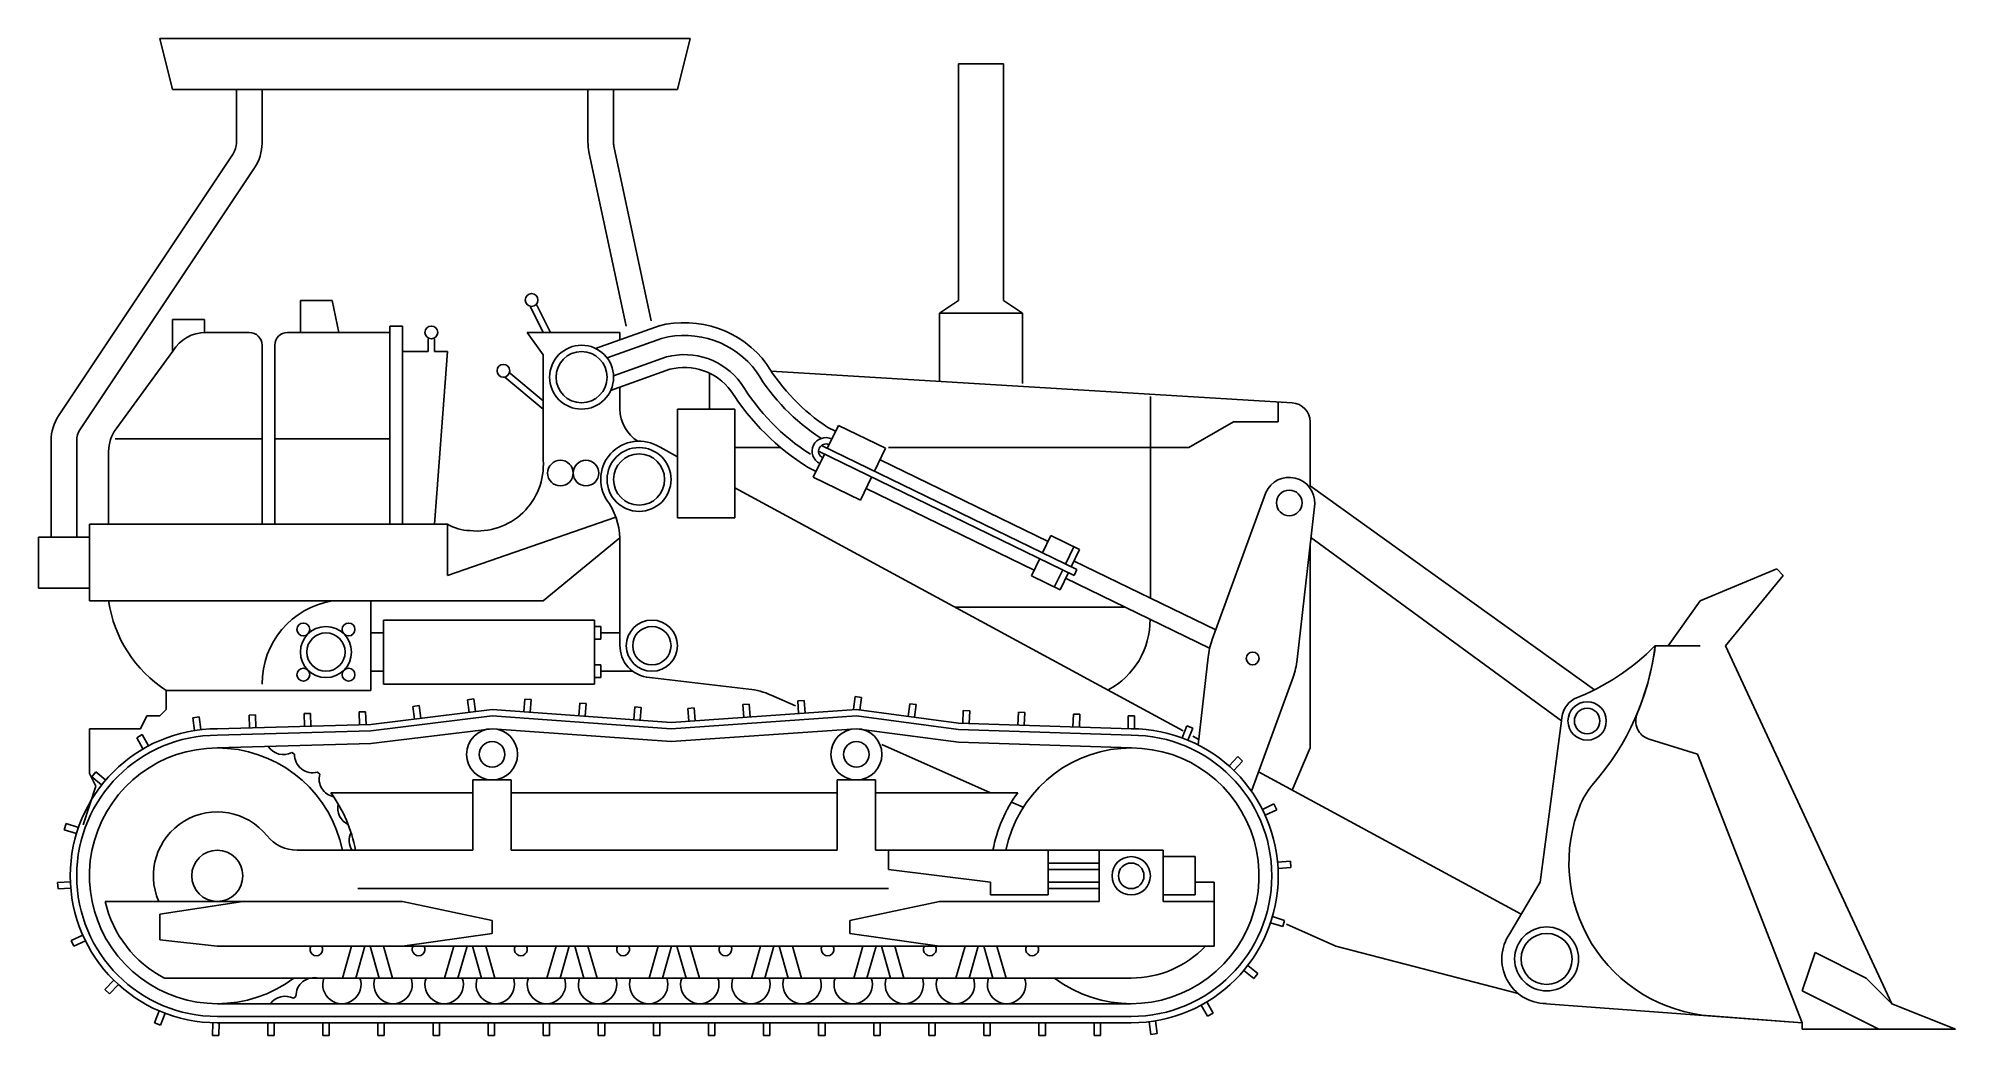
# Model space of a CAD drawing. Header units: millimetres. Extents: x -3278.04 to -3272.04, y 1760.27 to 1763.39.
import ezdxf

# ---------------------------------------------------------------- set-up
doc = ezdxf.new("R2010")
doc.units = ezdxf.units.MM
doc.header["$LTSCALE"] = 10
doc.layers.add('Veículos', color=2, linetype='Continuous')

msp = doc.modelspace()

# ---------------------------------------------------------------- linework, layer by layer
at = {"layer": 'Veículos'}
for p, q in [((-3277.6157, 1763.2349), (-3277.6557, 1763.3949)), ((-3277.6557, 1763.3949), (-3275.9957, 1763.3949)), ((-3276.0357, 1763.2349), (-3275.9957, 1763.3949)), ((-3275.1557, 1763.3149), (-3275.0157, 1763.3149)), ((-3275.1557, 1762.5749), (-3275.1557, 1763.3149)), ((-3275.0157, 1763.3149), (-3275.0157, 1762.5749)), ((-3277.6157, 1763.2349), (-3276.0357, 1763.2349)), ((-3277.4157, 1763.0673), (-3277.4157, 1763.2349)), ((-3277.3357, 1763.0673), (-3277.3357, 1763.2349)), ((-3276.3157, 1763.2349), (-3276.3157, 1763.0698)), ((-3276.2357, 1763.2349), (-3276.2357, 1763.0698)), ((-3276.3126, 1763.0404), (-3276.1957, 1762.4949)), ((-3276.2343, 1763.0572), (-3276.1174, 1762.5117)), ((-3277.9722, 1762.2144), (-3277.4257, 1763.034)), ((-3277.9056, 1762.1701), (-3277.3592, 1762.9897)), ((-3277.2157, 1762.5749), (-3277.1157, 1762.5749)), ((-3277.2157, 1762.4749), (-3277.2157, 1762.5749)), ((-3277.1157, 1762.5749), (-3277.0957, 1762.4749)), ((-3276.4333, 1762.4749), (-3276.4778, 1762.5639)), ((-3275.2157, 1762.5349), (-3275.1557, 1762.5749)), ((-3275.0157, 1762.5749), (-3274.9557, 1762.5349)), ((-3277.6157, 1762.5149), (-3277.5157, 1762.5149)), ((-3277.6157, 1762.4149), (-3277.6157, 1762.5149)), ((-3277.5157, 1762.5149), (-3277.5157, 1762.4749)), ((-3276.4557, 1762.4749), (-3276.4957, 1762.5549)), ((-3274.9557, 1762.5349), (-3275.2157, 1762.5349)), ((-3275.2157, 1762.322), (-3275.2157, 1762.5349)), ((-3274.9557, 1762.5349), (-3274.9557, 1762.3149)), ((-3277.5117, 1762.4749), (-3277.3757, 1762.4749)), ((-3277.2557, 1762.4749), (-3276.9357, 1762.4749)), ((-3276.9357, 1762.4949), (-3276.8957, 1762.4949)), ((-3276.9357, 1761.8749), (-3276.9357, 1762.4949)), ((-3276.8957, 1762.4949), (-3276.8957, 1761.8749)), ((-3276.8157, 1762.4149), (-3276.8157, 1762.4549)), ((-3276.7957, 1762.4549), (-3276.7957, 1762.4149)), ((-3276.5057, 1762.4749), (-3276.4557, 1762.4049)), ((-3276.2157, 1762.4749), (-3276.5057, 1762.4749)), ((-3276.0902, 1762.4971), (-3276.292, 1762.4249)), ((-3276.0855, 1762.4563), (-3276.2559, 1762.3953)), ((-3276.2157, 1762.4749), (-3276.2157, 1762.4522)), ((-3277.7926, 1762.1732), (-3277.6146, 1762.4167)), ((-3277.3357, 1761.8749), (-3277.3357, 1762.4349)), ((-3277.2957, 1761.8749), (-3277.2957, 1762.4349)), ((-3276.8957, 1762.4149), (-3276.8157, 1762.4149)), ((-3276.7557, 1762.4149), (-3276.7957, 1761.8749)), ((-3276.7957, 1762.4149), (-3276.7557, 1762.4149)), ((-3276.4557, 1762.0749), (-3276.4557, 1762.4049)), ((-3276.0702, 1762.3982), (-3276.2357, 1762.3389)), ((-3276.4557, 1762.2349), (-3276.5757, 1762.3349)), ((-3276.4557, 1762.261), (-3276.5629, 1762.3503)), ((-3276.06, 1762.3595), (-3276.2448, 1762.2932)), ((-3275.9357, 1762.2349), (-3275.9357, 1762.3449)), ((-3274.112, 1762.2547), (-3275.7425, 1762.3541)), ((-3276.2157, 1762.3037), (-3276.2157, 1762.2349)), ((-3274.5557, 1762.2749), (-3274.5557, 1761.6436)), ((-3276.0357, 1761.8949), (-3276.0357, 1762.2349)), ((-3276.0357, 1762.2349), (-3275.8557, 1762.2349)), ((-3275.8557, 1762.2349), (-3275.8557, 1761.8949)), ((-3274.1557, 1762.2549), (-3274.1557, 1762.1949)), ((-3277.7957, 1762.1416), (-3277.3357, 1762.1416)), ((-3277.2957, 1762.1416), (-3276.9357, 1762.1416)), ((-3275.5321, 1762.1841), (-3275.567, 1762.1121)), ((-3275.5408, 1762.1661), (-3275.5651, 1762.1779)), ((-3275.3843, 1762.1124), (-3275.5321, 1762.1841)), ((-3274.2957, 1762.1949), (-3274.4357, 1762.1149)), ((-3274.1557, 1762.1949), (-3274.2957, 1762.1949)), ((-3274.0557, 1762.1948), (-3274.0557, 1761.9949)), ((-3277.9957, 1761.8349), (-3277.9957, 1762.1368)), ((-3277.9157, 1761.8349), (-3277.9157, 1762.1368)), ((-3277.8157, 1761.8749), (-3277.8157, 1762.1024)), ((-3276.0357, 1762.0859), (-3276.0902, 1762.1155)), ((-3275.7157, 1762.1149), (-3275.8557, 1762.1149)), ((-3275.5758, 1762.0942), (-3275.6107, 1762.0222)), ((-3274.7941, 1761.7148), (-3275.594, 1762.103)), ((-3274.7854, 1761.7328), (-3275.5853, 1762.121)), ((-3275.3843, 1762.1124), (-3275.4192, 1762.0404)), ((-3274.4357, 1762.1149), (-3275.3757, 1762.1149)), ((-3275.6019, 1762.0402), (-3275.6262, 1762.052)), ((-3275.4629, 1761.9505), (-3275.6107, 1762.0222)), ((-3275.428, 1762.0224), (-3275.4629, 1761.9505)), ((-3274.8758, 1761.8212), (-3275.4018, 1762.0764)), ((-3274.4535, 1761.2283), (-3275.8557, 1761.9884)), ((-3274.9195, 1761.7312), (-3275.4454, 1761.9865)), ((-3274.3621, 1761.5139), (-3274.1942, 1761.9743)), ((-3274.0557, 1761.9949), (-3273.1658, 1761.3566)), ((-3274.0962, 1761.4513), (-3274.0412, 1761.9383)), ((-3277.8757, 1761.8749), (-3276.7557, 1761.8749)), ((-3277.8757, 1761.6349), (-3277.8757, 1761.8749)), ((-3276.7557, 1761.7149), (-3276.2284, 1761.8968)), ((-3276.7557, 1761.8749), (-3276.7557, 1761.7149)), ((-3275.8557, 1761.8949), (-3276.0357, 1761.8949)), ((-3278.0357, 1761.8349), (-3278.0357, 1761.6749)), ((-3277.8757, 1761.8349), (-3278.0357, 1761.8349)), ((-3276.4557, 1761.6349), (-3276.2158, 1761.8325)), ((-3276.2156, 1761.4924), (-3276.2157, 1761.8149)), ((-3274.8671, 1761.8392), (-3274.8933, 1761.7852)), ((-3274.7771, 1761.7955), (-3274.8671, 1761.8392)), ((-3274.7951, 1761.8043), (-3274.8213, 1761.7503)), ((-3274.7771, 1761.7955), (-3274.8033, 1761.7415)), ((-3274.0557, 1761.1749), (-3274.0557, 1761.8103)), ((-3274.0531, 1761.8331), (-3273.2689, 1761.2593)), ((-3274.902, 1761.7672), (-3274.9282, 1761.7132)), ((-3274.8301, 1761.7323), (-3274.8563, 1761.6783)), ((-3274.8121, 1761.7235), (-3274.8383, 1761.6696)), ((-3274.3511, 1761.5443), (-3274.7946, 1761.7595)), ((-3274.7854, 1761.7328), (-3274.7941, 1761.7148)), ((-3272.8357, 1761.6349), (-3272.5957, 1761.7349)), ((-3272.5957, 1761.7349), (-3272.5757, 1761.7149)), ((-3278.0357, 1761.6749), (-3277.8757, 1761.6749)), ((-3274.8383, 1761.6696), (-3274.9282, 1761.7132)), ((-3274.3702, 1761.4869), (-3274.8208, 1761.7056)), ((-3272.5757, 1761.7149), (-3272.7557, 1761.4949)), ((-3276.4557, 1761.6349), (-3277.8757, 1761.6349)), ((-3276.9957, 1761.3549), (-3276.9957, 1761.6349)), ((-3274.6341, 1761.6149), (-3275.1667, 1761.6149)), ((-3272.9357, 1761.4949), (-3272.8357, 1761.6349)), ((-3276.2957, 1761.5749), (-3276.9557, 1761.5749)), ((-3276.9557, 1761.5749), (-3276.9557, 1761.3749)), ((-3276.2957, 1761.3749), (-3276.2957, 1761.5749)), ((-3276.2957, 1761.5549), (-3276.2757, 1761.5549)), ((-3276.2757, 1761.5549), (-3276.2757, 1761.5149)), ((-3276.9957, 1761.5349), (-3276.9557, 1761.5349)), ((-3276.2757, 1761.5149), (-3276.2957, 1761.5149)), ((-3276.2757, 1761.5349), (-3276.2156, 1761.5349)), ((-3272.9757, 1761.4949), (-3272.8357, 1761.4949)), ((-3272.7557, 1761.4949), (-3272.2357, 1760.3749)), ((-3276.2957, 1761.4349), (-3276.2757, 1761.4349)), ((-3276.2757, 1761.4349), (-3276.2757, 1761.3949)), ((-3274.3752, 1761.4586), (-3274.4061, 1761.1844)), ((-3276.9957, 1761.4149), (-3276.9557, 1761.4149)), ((-3276.9557, 1761.3749), (-3276.2957, 1761.3749)), ((-3276.2757, 1761.3949), (-3276.2957, 1761.3949)), ((-3276.2757, 1761.4149), (-3276.1757, 1761.4149)), ((-3275.812, 1761.3592), (-3276.1313, 1761.3962)), ((-3274.1092, 1761.396), (-3274.2393, 1761.0394)), ((-3277.6357, 1761.3549), (-3276.9957, 1761.3549)), ((-3277.6357, 1761.2949), (-3277.6357, 1761.3549)), ((-3276.844, 1761.3073), (-3276.8638, 1761.3048)), ((-3276.8638, 1761.3048), (-3276.859, 1761.2651)), ((-3276.8391, 1761.2676), (-3276.844, 1761.3073)), ((-3276.6729, 1761.3282), (-3276.6927, 1761.3258)), ((-3276.6927, 1761.3258), (-3276.6878, 1761.2861)), ((-3276.668, 1761.2885), (-3276.6729, 1761.3282)), ((-3276.5134, 1761.3277), (-3276.5163, 1761.2878)), ((-3276.4935, 1761.3263), (-3276.5134, 1761.3277)), ((-3276.4963, 1761.2864), (-3276.4935, 1761.3263)), ((-3276.3415, 1761.3155), (-3276.3443, 1761.2756)), ((-3276.3215, 1761.314), (-3276.3415, 1761.3155)), ((-3276.3244, 1761.2741), (-3276.3215, 1761.314)), ((-3276.1695, 1761.3032), (-3276.1724, 1761.2633)), ((-3276.1496, 1761.3017), (-3276.1695, 1761.3032)), ((-3276.1524, 1761.2618), (-3276.1496, 1761.3017)), ((-3275.9832, 1761.3), (-3276.0032, 1761.2987)), ((-3275.9805, 1761.2601), (-3275.9832, 1761.3)), ((-3275.8112, 1761.3119), (-3275.8312, 1761.3105)), ((-3275.8312, 1761.3105), (-3275.8284, 1761.2706)), ((-3275.8085, 1761.272), (-3275.8112, 1761.3119)), ((-3275.6663, 1761.3063), (-3275.7422, 1761.3401)), ((-3275.6393, 1761.3238), (-3275.6592, 1761.3224)), ((-3275.6592, 1761.3224), (-3275.6565, 1761.2825)), ((-3275.6365, 1761.2838), (-3275.6393, 1761.3238)), ((-3275.4792, 1761.3358), (-3275.4844, 1761.2961)), ((-3275.4594, 1761.3331), (-3275.4792, 1761.3358)), ((-3275.4646, 1761.2935), (-3275.4594, 1761.3331)), ((-3275.3083, 1761.3131), (-3275.3135, 1761.2735)), ((-3275.2885, 1761.3105), (-3275.3083, 1761.3131)), ((-3275.2937, 1761.2709), (-3275.2885, 1761.3105)), ((-3277.7157, 1761.2349), (-3277.6957, 1761.2749)), ((-3277.6957, 1761.2749), (-3277.6557, 1761.2749)), ((-3277.6557, 1761.2749), (-3277.6357, 1761.2949)), ((-3277.5325, 1761.2718), (-3277.5523, 1761.2691)), ((-3277.5523, 1761.2691), (-3277.547, 1761.2295)), ((-3277.5272, 1761.2322), (-3277.5325, 1761.2718)), ((-3277.3561, 1761.2783), (-3277.3761, 1761.2778)), ((-3277.3761, 1761.2778), (-3277.3749, 1761.2378)), ((-3277.3549, 1761.2383), (-3277.3561, 1761.2783)), ((-3277.1838, 1761.2832), (-3277.2037, 1761.2826)), ((-3277.2037, 1761.2826), (-3277.2026, 1761.2426)), ((-3277.1826, 1761.2432), (-3277.1838, 1761.2832)), ((-3277.0114, 1761.288), (-3277.0314, 1761.2875)), ((-3277.0314, 1761.2875), (-3277.0303, 1761.2475)), ((-3277.0103, 1761.248), (-3277.0114, 1761.288)), ((-3276.6157, 1761.2749), (-3276.9952, 1761.2285)), ((-3276.0557, 1761.2349), (-3276.6157, 1761.2749)), ((-3275.4757, 1761.2749), (-3276.0557, 1761.2349)), ((-3276.0032, 1761.2987), (-3276.0004, 1761.2587)), ((-3275.1558, 1761.2326), (-3275.4757, 1761.2749)), ((-3275.1412, 1761.2922), (-3275.1425, 1761.2522)), ((-3275.1212, 1761.2915), (-3275.1412, 1761.2922)), ((-3275.1225, 1761.2515), (-3275.1212, 1761.2915)), ((-3274.9689, 1761.2865), (-3274.9702, 1761.2465)), ((-3274.9489, 1761.2859), (-3274.9689, 1761.2865)), ((-3274.9503, 1761.2459), (-3274.9489, 1761.2859)), ((-3274.7966, 1761.2809), (-3274.798, 1761.2409)), ((-3274.7767, 1761.2802), (-3274.7966, 1761.2809)), ((-3274.778, 1761.2403), (-3274.7767, 1761.2802)), ((-3274.6057, 1761.2749), (-3274.6257, 1761.2749)), ((-3274.6257, 1761.2749), (-3274.6257, 1761.2349)), ((-3274.6057, 1761.2349), (-3274.6057, 1761.2749)), ((-3274.442, 1761.2439), (-3274.4566, 1761.2067)), ((-3274.4233, 1761.2366), (-3274.442, 1761.2439)), ((-3273.2689, 1761.2593), (-3273.3357, 1760.7549)), ((-3277.8757, 1761.2349), (-3277.7157, 1761.2349)), ((-3277.8757, 1761.0949), (-3277.8757, 1761.2349)), ((-3277.7104, 1761.2165), (-3277.7279, 1761.2068)), ((-3277.7279, 1761.2068), (-3277.7084, 1761.1718)), ((-3277.691, 1761.1816), (-3277.7104, 1761.2165)), ((-3276.9952, 1761.2285), (-3277.4757, 1761.2149)), ((-3276.9952, 1761.1885), (-3277.4757, 1761.1749)), ((-3276.6157, 1761.2349), (-3276.9952, 1761.1885)), ((-3276.0557, 1761.1949), (-3276.6157, 1761.2349)), ((-3275.4757, 1761.2349), (-3276.0557, 1761.1949)), ((-3275.1558, 1761.1926), (-3275.4757, 1761.2349)), ((-3275.0557, 1761.0349), (-3275.3957, 1761.1861)), ((-3274.6157, 1761.2149), (-3275.1558, 1761.2326)), ((-3274.6157, 1761.1749), (-3275.1558, 1761.1926)), ((-3274.438, 1761.1994), (-3274.4233, 1761.2366)), ((-3274.4042, 1761.2016), (-3274.4233, 1761.2119)), ((-3272.8435, 1761.1558), (-3272.9946, 1761.2023)), ((-3277.2424, 1761.1605), (-3277.234, 1761.1559)), ((-3274.2824, 1761.1478), (-3274.3096, 1761.1185)), ((-3274.295, 1761.1049), (-3274.2677, 1761.1341)), ((-3274.2677, 1761.1341), (-3274.2824, 1761.1478)), ((-3274.1121, 1761.0433), (-3274.0557, 1761.1749)), ((-3272.5157, 1760.3149), (-3272.8435, 1761.1558)), ((-3277.8557, 1761.0549), (-3277.8757, 1761.0949)), ((-3277.8558, 1761.0999), (-3277.8685, 1761.0845)), ((-3277.8685, 1761.0845), (-3277.8376, 1761.0591)), ((-3277.8249, 1761.0745), (-3277.8558, 1761.0999)), ((-3277.1625, 1761.0989), (-3277.1552, 1761.0926)), ((-3276.6757, 1761.0749), (-3276.6757, 1760.8549)), ((-3276.5557, 1761.0749), (-3276.6757, 1761.0749)), ((-3276.5557, 1760.8549), (-3276.5557, 1761.0749)), ((-3275.5357, 1761.0749), (-3275.5357, 1760.8549)), ((-3275.4157, 1761.0749), (-3275.5357, 1761.0749)), ((-3275.4157, 1760.8549), (-3275.4157, 1761.0749)), ((-3273.3957, 1760.6549), (-3274.2171, 1761.1002)), ((-3277.8957, 1760.9349), (-3277.8557, 1761.0549)), ((-3276.6757, 1761.0349), (-3277.1207, 1761.0349)), ((-3275.5357, 1761.0349), (-3276.5557, 1761.0349)), ((-3274.9706, 1761.0349), (-3275.4157, 1761.0349)), ((-3274.9533, 1760.9894), (-3274.9902, 1761.0058)), ((-3274.169, 1760.9999), (-3274.2051, 1760.9826)), ((-3274.1965, 1760.9646), (-3274.1604, 1760.9818)), ((-3274.1604, 1760.9818), (-3274.169, 1760.9999)), ((-3277.9484, 1760.9382), (-3277.9545, 1760.9192)), ((-3277.9545, 1760.9192), (-3277.9164, 1760.9069)), ((-3277.9103, 1760.9259), (-3277.9484, 1760.9382)), ((-3276.6757, 1760.8549), (-3277.2259, 1760.8549)), ((-3275.5357, 1760.8549), (-3276.5557, 1760.8549)), ((-3274.6157, 1760.8549), (-3275.4157, 1760.8549)), ((-3275.3757, 1760.7949), (-3275.3757, 1760.8549)), ((-3274.8757, 1760.8549), (-3274.8757, 1760.7149)), ((-3274.5157, 1760.8549), (-3274.7157, 1760.8549)), ((-3274.7157, 1760.8549), (-3274.7157, 1760.6949)), ((-3274.5157, 1760.6949), (-3274.5157, 1760.8549)), ((-3274.5157, 1760.8349), (-3274.4157, 1760.8349)), ((-3274.4157, 1760.8349), (-3274.4157, 1760.7149)), ((-3274.1177, 1760.8208), (-3274.1576, 1760.8179)), ((-3274.1162, 1760.8008), (-3274.1177, 1760.8208)), ((-3275.0557, 1760.7549), (-3275.3757, 1760.7949)), ((-3274.8757, 1760.8149), (-3274.8757, 1760.7949)), ((-3274.7157, 1760.8149), (-3274.8757, 1760.8149)), ((-3274.8757, 1760.7949), (-3274.7157, 1760.7949)), ((-3274.1561, 1760.798), (-3274.1162, 1760.8008)), ((-3277.9354, 1760.7564), (-3277.9753, 1760.7539)), ((-3277.9753, 1760.7539), (-3277.9741, 1760.7339)), ((-3277.9741, 1760.7339), (-3277.9342, 1760.7364)), ((-3275.3757, 1760.7349), (-3277.0357, 1760.7349)), ((-3275.0557, 1760.7149), (-3275.0557, 1760.7549)), ((-3274.8757, 1760.7149), (-3275.0557, 1760.7149)), ((-3274.7157, 1760.7549), (-3274.8757, 1760.7549)), ((-3274.8757, 1760.7549), (-3274.8757, 1760.7349)), ((-3274.8757, 1760.7349), (-3274.7157, 1760.7349)), ((-3274.4157, 1760.7149), (-3274.5157, 1760.7149)), ((-3274.4157, 1760.7549), (-3274.3557, 1760.7549)), ((-3274.3557, 1760.7549), (-3274.3557, 1760.5549)), ((-3273.3357, 1760.7549), (-3273.4309, 1760.5944)), ((-3277.8267, 1760.6949), (-3276.8957, 1760.6949)), ((-3277.6557, 1760.6549), (-3277.3957, 1760.6949)), ((-3277.6557, 1760.5749), (-3277.6557, 1760.6549)), ((-3276.8957, 1760.6949), (-3276.6157, 1760.6349)), ((-3275.2157, 1760.6949), (-3275.4957, 1760.6349)), ((-3274.7157, 1760.6949), (-3275.2157, 1760.6949)), ((-3274.3557, 1760.6949), (-3274.5157, 1760.6949)), ((-3274.1355, 1760.6353), (-3274.1736, 1760.6473)), ((-3277.8967, 1760.5894), (-3277.9329, 1760.5724)), ((-3276.6157, 1760.5949), (-3276.8957, 1760.5549)), ((-3276.6157, 1760.6349), (-3276.6157, 1760.5949)), ((-3275.4957, 1760.6349), (-3275.4957, 1760.5949)), ((-3275.4957, 1760.5949), (-3275.2157, 1760.5549)), ((-3274.1796, 1760.6282), (-3274.1414, 1760.6162)), ((-3274.1414, 1760.6162), (-3274.1355, 1760.6353)), ((-3273.9757, 1760.5549), (-3274.1293, 1760.6232)), ((-3277.9329, 1760.5724), (-3277.9245, 1760.5543)), ((-3277.9245, 1760.5543), (-3277.8882, 1760.5712)), ((-3277.4757, 1760.5549), (-3277.6557, 1760.5749)), ((-3274.3557, 1760.5549), (-3277.4757, 1760.5549)), ((-3277.2973, 1760.5549), (-3277.3141, 1760.5549)), ((-3277.0557, 1760.5549), (-3277.0842, 1760.4549)), ((-3277.0373, 1760.5549), (-3277.0541, 1760.5549)), ((-3277.0141, 1760.5549), (-3277.0426, 1760.4549)), ((-3277.0173, 1760.5549), (-3277.0341, 1760.5549)), ((-3276.9687, 1760.4549), (-3276.9973, 1760.5549)), ((-3276.9271, 1760.4549), (-3276.9557, 1760.5549)), ((-3276.7357, 1760.5549), (-3276.7642, 1760.4549)), ((-3276.6941, 1760.5549), (-3276.7226, 1760.4549)), ((-3276.6487, 1760.4549), (-3276.6773, 1760.5549)), ((-3276.6071, 1760.4549), (-3276.6357, 1760.5549)), ((-3276.4157, 1760.5549), (-3276.4442, 1760.4549)), ((-3276.3741, 1760.5549), (-3276.4026, 1760.4549)), ((-3276.3287, 1760.4549), (-3276.3573, 1760.5549)), ((-3276.2871, 1760.4549), (-3276.3157, 1760.5549)), ((-3276.0957, 1760.5549), (-3276.1242, 1760.4549)), ((-3276.0541, 1760.5549), (-3276.0826, 1760.4549)), ((-3276.0087, 1760.4549), (-3276.0373, 1760.5549)), ((-3275.9671, 1760.4549), (-3275.9957, 1760.5549)), ((-3275.7757, 1760.5549), (-3275.8042, 1760.4549)), ((-3275.7341, 1760.5549), (-3275.7626, 1760.4549)), ((-3275.6887, 1760.4549), (-3275.7173, 1760.5549)), ((-3275.6471, 1760.4549), (-3275.6757, 1760.5549)), ((-3275.4557, 1760.5549), (-3275.4842, 1760.4549)), ((-3275.4141, 1760.5549), (-3275.4426, 1760.4549)), ((-3275.3687, 1760.4549), (-3275.3973, 1760.5549)), ((-3275.3271, 1760.4549), (-3275.3557, 1760.5549)), ((-3275.1357, 1760.5549), (-3275.1642, 1760.4549)), ((-3275.0941, 1760.5549), (-3275.1226, 1760.4549)), ((-3275.0487, 1760.4549), (-3275.0773, 1760.5549)), ((-3275.0071, 1760.4549), (-3275.0357, 1760.5549)), ((-3273.4047, 1760.4069), (-3273.9757, 1760.5549)), ((-3272.4757, 1760.5349), (-3272.5157, 1760.4149)), ((-3272.3157, 1760.4549), (-3272.4757, 1760.5349)), ((-3274.2636, 1760.4787), (-3274.2324, 1760.4537)), ((-3274.2199, 1760.4692), (-3274.251, 1760.4943)), ((-3274.2324, 1760.4537), (-3274.2199, 1760.4692)), ((-3277.7996, 1760.4481), (-3277.8271, 1760.4191)), ((-3277.8271, 1760.4191), (-3277.8126, 1760.4054)), ((-3277.8126, 1760.4054), (-3277.785, 1760.4344)), ((-3274.6157, 1760.4549), (-3277.6406, 1760.4549)), ((-3272.5157, 1760.4149), (-3272.2757, 1760.2949)), ((-3272.2357, 1760.3749), (-3272.3157, 1760.4549)), ((-3277.6575, 1760.3523), (-3277.6725, 1760.3152)), ((-3277.6539, 1760.3077), (-3277.6389, 1760.3448)), ((-3274.6157, 1760.3749), (-3277.4757, 1760.3749)), ((-3277.2295, 1760.3975), (-3277.2373, 1760.3919)), ((-3274.3964, 1760.3704), (-3274.3766, 1760.3357)), ((-3274.3593, 1760.3456), (-3274.3791, 1760.3803)), ((-3274.3766, 1760.3357), (-3274.3593, 1760.3456)), ((-3272.5157, 1760.3149), (-3273.3172, 1760.3749)), ((-3272.2357, 1760.3749), (-3272.0357, 1760.2949)), ((-3277.6725, 1760.3152), (-3277.6539, 1760.3077)), ((-3277.4901, 1760.3151), (-3277.4905, 1760.2751)), ((-3274.6157, 1760.3349), (-3277.4757, 1760.3349)), ((-3277.4705, 1760.2749), (-3277.4701, 1760.3149)), ((-3277.3177, 1760.3149), (-3277.3177, 1760.2749)), ((-3277.2977, 1760.2749), (-3277.2977, 1760.3149)), ((-3277.1454, 1760.3149), (-3277.1454, 1760.2749)), ((-3277.1254, 1760.2749), (-3277.1254, 1760.3149)), ((-3276.973, 1760.3149), (-3276.973, 1760.2749)), ((-3276.953, 1760.2749), (-3276.953, 1760.3149)), ((-3276.8006, 1760.3149), (-3276.8006, 1760.2749)), ((-3276.7806, 1760.2749), (-3276.7806, 1760.3149)), ((-3276.6282, 1760.3149), (-3276.6282, 1760.2749)), ((-3276.6082, 1760.2749), (-3276.6082, 1760.3149)), ((-3276.4558, 1760.3149), (-3276.4558, 1760.2749)), ((-3276.4358, 1760.2749), (-3276.4358, 1760.3149)), ((-3276.2834, 1760.3149), (-3276.2834, 1760.2749)), ((-3276.2634, 1760.2749), (-3276.2634, 1760.3149)), ((-3276.1111, 1760.3149), (-3276.1111, 1760.2749)), ((-3276.0911, 1760.2749), (-3276.0911, 1760.3149)), ((-3275.9387, 1760.3149), (-3275.9387, 1760.2749)), ((-3275.9187, 1760.2749), (-3275.9187, 1760.3149)), ((-3275.7663, 1760.3149), (-3275.7663, 1760.2749)), ((-3275.7463, 1760.2749), (-3275.7463, 1760.3149)), ((-3275.5939, 1760.3149), (-3275.5939, 1760.2749)), ((-3275.5739, 1760.2749), (-3275.5739, 1760.3149)), ((-3275.4215, 1760.3149), (-3275.4215, 1760.2749)), ((-3275.4015, 1760.2749), (-3275.4015, 1760.3149)), ((-3275.2491, 1760.3149), (-3275.2491, 1760.2749)), ((-3275.2291, 1760.2749), (-3275.2291, 1760.3149)), ((-3275.0768, 1760.3149), (-3275.0768, 1760.2749)), ((-3275.0568, 1760.2749), (-3275.0568, 1760.3149)), ((-3274.9044, 1760.3149), (-3274.9044, 1760.2749)), ((-3274.8844, 1760.2749), (-3274.8844, 1760.3149)), ((-3274.732, 1760.3149), (-3274.732, 1760.2749)), ((-3274.712, 1760.2749), (-3274.712, 1760.3149)), ((-3274.5597, 1760.3182), (-3274.554, 1760.2787)), ((-3274.554, 1760.2787), (-3274.5342, 1760.2815)), ((-3274.5342, 1760.2815), (-3274.5399, 1760.3211)), ((-3272.5157, 1760.3149), (-3272.8017, 1760.3364)), ((-3272.5157, 1760.2949), (-3272.5157, 1760.3149)), ((-3272.0357, 1760.2949), (-3272.5157, 1760.2949)), ((-3272.0357, 1760.2949), (-3272.0357, 1760.2949)), ((-3277.4905, 1760.2751), (-3277.4705, 1760.2749)), ((-3277.3177, 1760.2749), (-3277.2977, 1760.2749)), ((-3277.1454, 1760.2749), (-3277.1254, 1760.2749)), ((-3276.973, 1760.2749), (-3276.953, 1760.2749)), ((-3276.8006, 1760.2749), (-3276.7806, 1760.2749)), ((-3276.6282, 1760.2749), (-3276.6082, 1760.2749)), ((-3276.4558, 1760.2749), (-3276.4358, 1760.2749)), ((-3276.2834, 1760.2749), (-3276.2634, 1760.2749)), ((-3276.1111, 1760.2749), (-3276.0911, 1760.2749)), ((-3275.9387, 1760.2749), (-3275.9187, 1760.2749)), ((-3275.7663, 1760.2749), (-3275.7463, 1760.2749)), ((-3275.5939, 1760.2749), (-3275.5739, 1760.2749)), ((-3275.4215, 1760.2749), (-3275.4015, 1760.2749)), ((-3275.2491, 1760.2749), (-3275.2291, 1760.2749)), ((-3275.0768, 1760.2749), (-3275.0568, 1760.2749)), ((-3274.9044, 1760.2749), (-3274.8844, 1760.2749)), ((-3274.732, 1760.2749), (-3274.712, 1760.2749))]:
    msp.add_line(p, q, dxfattribs=at)
msp.add_lwpolyline([(-3274.6157, 1761.2349, -1), (-3274.6157, 1760.3149), (-3277.4757, 1760.3149, -1), (-3277.4757, 1761.2349), (-3276.9952, 1761.2485), (-3276.6157, 1761.2949), (-3276.0557, 1761.2549), (-3275.4757, 1761.2949), (-3275.1558, 1761.2526)], format="xyb", close=True, dxfattribs=at)
for centre, radius in [((-3276.4921, 1762.5762), 0.02), ((-3276.8057, 1762.4749), 0.02), ((-3276.3357, 1762.3349), 0.1), ((-3276.3357, 1762.3349), 0.08), ((-3276.5803, 1762.3549), 0.02), ((-3276.1557, 1762.0149), 0.1), ((-3276.1557, 1762.0149), 0.08), ((-3276.4019, 1762.0349), 0.04), ((-3276.3219, 1762.0349), 0.04), ((-3274.1211, 1761.9416), 0.04), ((-3277.2064, 1761.5456), 0.02), ((-3277.1357, 1761.4749), 0.08), ((-3277.065, 1761.5456), 0.02), ((-3276.1157, 1761.4949), 0.08), ((-3276.1157, 1761.4949), 0.06), ((-3277.1357, 1761.4749), 0.06), ((-3277.2064, 1761.4042), 0.02), ((-3277.065, 1761.4042), 0.02), ((-3274.2357, 1761.4549), 0.02), ((-3273.1889, 1761.2593), 0.06), ((-3273.1889, 1761.2593), 0.04), ((-3276.6157, 1761.1549), 0.08), ((-3276.6157, 1761.1549), 0.04), ((-3275.4757, 1761.1549), 0.08), ((-3275.4757, 1761.1549), 0.04), ((-3277.4757, 1760.7749), 0.08), ((-3274.6157, 1760.7749), 0.06), ((-3274.6157, 1760.7749), 0.04), ((-3273.3157, 1760.5149), 0.1), ((-3273.3157, 1760.5149), 0.08)]:
    msp.add_circle(centre, radius, dxfattribs=at)
for centre, radius, start, end in [((-3277.4757, 1763.0673), 0.06, 326.30993, 0), ((-3277.4757, 1763.0673), 0.14, 326.30993, 0), ((-3276.1757, 1763.0698), 0.14, 180, 192.09476), ((-3276.1757, 1763.0698), 0.06, 180, 192.09476), ((-3276.014, 1762.1847), 0.3208, 36.37379, 104.74614), ((-3277.5117, 1762.3549), 0.12, 90, 149.03624), ((-3277.3757, 1762.4349), 0.04, 0, 90), ((-3277.2557, 1762.4349), 0.04, 90, 180), ((-3276.014, 1762.1847), 0.2808, 36.37379, 104.74614), ((-3276.014, 1762.1847), 0.2208, 36.37379, 104.74614), ((-3276.014, 1762.1847), 0.1808, 36.37379, 104.74614), ((-3275.2394, 1762.683), 0.641, 211.17549, 237.16938), ((-3275.2282, 1762.6944), 0.6167, 211.20457, 236.88504), ((-3275.2136, 1762.7106), 0.7772, 212.59374, 237.93211), ((-3275.256, 1762.6661), 0.6778, 211.13705, 237.54673), ((-3277.8557, 1762.1368), 0.14, 146.30993, 180), ((-3276.0953, 1762.2363), 0.1203, 180.65507, 237.72194), ((-3274.1157, 1762.1948), 0.06, 0, 86.51068), ((-3277.8557, 1762.1368), 0.06, 146.30993, 180), ((-3277.6957, 1762.1024), 0.12, 143.83789, 180), ((-3275.5714, 1762.1032), 0.0427, 64.11297, 244.11297), ((-3276.1557, 1762.0149), 0.12, 56.93067, 219.72664), ((-3275.5714, 1762.1032), 0.0227, 64.11297, 244.11297), ((-3276.6621, 1762.0605), 0.2069, 263.46113, 3.99281), ((-3274.1211, 1761.9416), 0.08, 357.58714, 155.93182), ((-3276.44, 1761.8221), 0.2244, 358.17591, 31.17526), ((-3276.684, 1761.9933), 0.1383, 238.79949, 269.30972), ((-3277.4177, 1761.6929), 0.4022, 188.29127, 237.17918), ((-3277.0727, 1761.3755), 0.2629, 99.39911, 180.12818), ((-3274.8029, 1761.5747), 0.2463, 297.85625, 0.61274), ((-3276.1157, 1761.4949), 0.1, 178.55841, 265.78753), ((-3274.1367, 1761.4316), 0.24, 159.95829, 173.56067), ((-3273.4901, 1762.0019), 0.7222, 291.18653, 315.41924), ((-3273.7748, 1761.5947), 0.8053, 318.86117, 352.88752), ((-3273.7748, 1761.5947), 0.8053, 337.2235, 352.88752), ((-3274.3347, 1761.4782), 0.24, 339.95829, 353.56067), ((-3275.8397, 1761.1208), 0.24, 66.03751, 83.38683), ((-3273.1889, 1761.2593), 0.08, 120.10849, 180), ((-3272.9769, 1761.2596), 0.06, 157.2235, 252.89727), ((-3277.4757, 1760.7749), 0.44, 90, 270), ((-3274.6157, 1760.7749), 0.44, 270, 90), ((-3277.4757, 1760.7749), 0.4, 11.53696, 306.8699), ((-3277.2687, 1761.2112), 0.0571, 213.80453, 297.41582), ((-3277.1768, 1761.1542), 0.0571, 178.29847, 284.55867), ((-3274.6157, 1760.7749), 0.4, 233.1301, 168.46304), ((-3277.0999, 1761.0782), 0.0571, 165.44133, 258.01268), ((-3272.9875, 1760.9069), 0.24, 138.86117, 157.47891), ((-3277.4757, 1760.7749), 0.44, 10.47568, 36.22155), ((-3274.6157, 1760.7749), 0.44, 143.77845, 169.52432), ((-3277.4757, 1760.7749), 0.2, 38.68219, 203.57818), ((-3277.0419, 1760.987), 0.0571, 166.95109, 245.15553), ((-3272.7659, 1760.815), 0.48, 157.47891, 265.71864), ((-3277.2259, 1760.9749), 0.12, 218.68219, 270), ((-3277.0056, 1760.8852), 0.0571, 154.09394, 211.94117), ((-3277.4757, 1760.7749), 0.36, 192.83959, 242.73396), ((-3273.3157, 1760.5149), 0.14, 145.39594, 269.35303), ((-3277.1657, 1760.5449), 0.02, 150, 30), ((-3276.8457, 1760.5449), 0.02, 150, 30), ((-3276.5257, 1760.5449), 0.02, 150, 30), ((-3276.2057, 1760.5449), 0.02, 150, 30), ((-3275.8857, 1760.5449), 0.02, 150, 30), ((-3275.5657, 1760.5449), 0.02, 150, 30), ((-3275.2457, 1760.5449), 0.02, 150, 30), ((-3274.9257, 1760.5449), 0.02, 150, 30), ((-3274.6157, 1760.7749), 0.32, 270, 316.56746), ((-3277.1724, 1760.3992), 0.0571, 75.44133, 181.70153), ((-3277.0857, 1760.4349), 0.06, 160.52878, 19.47122), ((-3276.9257, 1760.4349), 0.06, 160.52878, 19.47122), ((-3276.7657, 1760.4349), 0.06, 160.52878, 19.47122), ((-3276.6057, 1760.4349), 0.06, 160.52878, 19.47122), ((-3276.4457, 1760.4349), 0.06, 160.52878, 19.47122), ((-3276.2857, 1760.4349), 0.06, 160.52878, 19.47122), ((-3276.1257, 1760.4349), 0.06, 160.52878, 19.47122), ((-3275.9657, 1760.4349), 0.06, 160.52878, 19.47122), ((-3275.8057, 1760.4349), 0.06, 160.52878, 19.47122), ((-3275.6457, 1760.4349), 0.06, 160.52878, 19.47122), ((-3275.4857, 1760.4349), 0.06, 160.52878, 19.47122), ((-3275.3257, 1760.4349), 0.06, 160.52878, 19.47122), ((-3275.1657, 1760.4349), 0.06, 160.52878, 19.47122), ((-3275.0057, 1760.4349), 0.06, 160.52878, 19.47122), ((-3277.2636, 1760.3411), 0.0571, 62.58418, 143.73699)]:
    msp.add_arc(centre, radius, start, end, dxfattribs=at)

doc.saveas('drawing.dxf')
